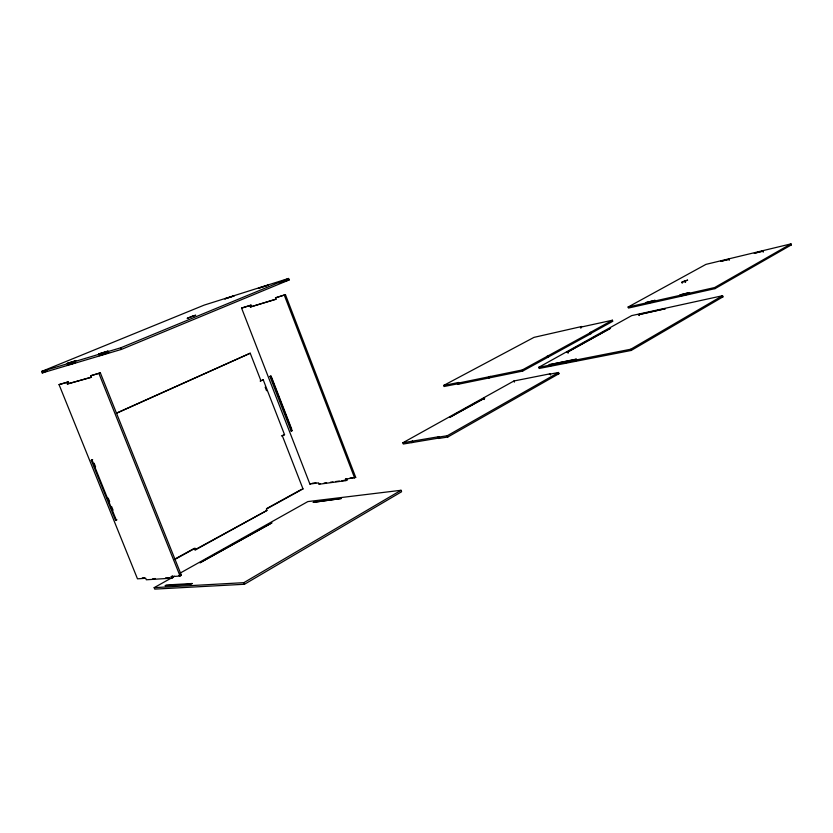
<?xml version="1.0" encoding="UTF-8"?>
<svg xmlns="http://www.w3.org/2000/svg" width="833" height="833" viewBox="0 0 833 833"><rect width="100%" height="100%" fill="white"/><g stroke="black" fill="none" stroke-linecap="round" stroke-linejoin="round"><path stroke-width="1.25" d="M154.167 587.65L243.85 582.663L401.037 490.283L401.589 491.741L244.475 584.266L154.761 589.118L154.167 587.65L174.503 576.259M538.743 367.322L630.758 349.235L722.544 295.725L722.95 296.86L631.195 350.454L539.159 368.467L538.743 367.322L631.685 315.613L722.544 295.725M628.113 307.023L714.631 287.552L790.996 243.882L791.35 244.892L715.016 288.635L628.478 308.043L628.113 307.023L705.957 264.373L790.996 243.882M438.637 438.47L439.574 437.939L403.307 444.02L402.839 442.781L439.085 436.659L438.158 437.179L438.637 438.47L447.779 437.033L558.953 373.694L558.516 372.497L549.364 374.236L550.165 373.788L550.603 374.975M438.158 437.179L447.29 435.732L558.516 372.497M575.697 359.492L576.457 359.065L548.968 364.76L575.697 359.492L576.124 360.658L576.884 360.231M762.882 251.191L763.434 250.879L754.24 253.274L762.882 251.191L763.226 252.191M689.922 293.622L685.517 294.82M171.254 576.613L180.063 576.04L181.396 575.291L100.345 372.872L90.672 375.777L91.307 377.359L67.379 383.992L66.755 382.462L59.049 384.607L137.476 578.82L145.713 578.279L146.316 579.778L171.869 578.154L173.212 577.404L172.598 575.874L171.254 576.613L171.869 578.154M345.424 479.225L355.712 477.371L285.448 294.684L275.494 297.829L276.046 299.255L250.41 306.971L249.869 305.576L241.58 308.085L309.897 484.056L318.581 482.869L319.112 484.233L345.955 480.61L347.028 480.006L346.497 478.621L345.424 479.225L345.955 480.61M638.973 314.468L638.307 314.843L665.432 308.689L638.973 314.468L639.359 315.54M180.157 573.094L307.835 501.591L401.037 490.283M483.879 398.341L449.705 417.375L484.744 398.184L483.879 398.341L484.317 399.528M567.69 352.13L610.537 328.264L566.825 352.307L567.69 352.13L568.106 353.254M728.865 259.386L729.427 259.073L720.587 261.375L728.865 259.386L729.208 260.354M402.839 442.781L513.93 380.983L550.165 373.788M457.65 384.367L459.181 383.544L444.02 386.512L443.625 385.46L458.785 382.472L457.255 383.295L457.65 384.367L522.655 371.091L591.211 333.502L590.826 332.429L589.983 332.606L612.422 320.226L612.807 321.278L590.378 333.679L591.211 333.502M681.863 282.231L687.569 280.138L681.863 282.231L682.217 283.23M319.112 484.233L320.184 483.64M173.982 559.537L194.36 548.322L194.932 549.77L195.765 549.697L266.904 510.473L266.362 509.088L303.004 488.919L282.335 435.784L284.542 434.659L263.218 379.796L262.374 379.994M266.622 508.578L301.025 489.648M174.815 559.464L195.193 548.249L195.765 549.697M194.932 549.77L266.904 510.473M457.255 383.295L522.249 369.967L590.826 332.429M309.897 484.056L310.969 483.463M580.882 328.233L580.507 327.202L581.84 326.474L533.984 337.375L443.625 385.46M92.65 459.608L91.286 460.243L115.61 520.49L116.953 519.802M281.481 435.94L284.542 434.659M271.058 375.912L269.954 376.433L291.134 431.015L292.227 430.463M263.218 379.796L260.135 381.045L260.968 380.848L250.223 353.213L116.714 413.012M116.328 413.355L250.223 353.213M90.672 375.777L100.345 372.872M275.494 297.829L285.448 294.684M67.379 383.992L91.526 377.089M250.41 306.971L275.973 299.141M59.049 384.607L68.16 381.868L68.785 383.409M241.58 308.085L251.004 305.107L251.545 306.492M66.755 382.462L68.16 381.868M249.869 305.576L251.004 305.107M107.384 353.244L108.79 352.661M41.65 371.445L120.837 347.757L288.593 278.472L289.155 279.94L121.483 349.381L42.254 372.924L41.65 371.445L204.21 305.097L288.593 278.472M42.254 372.924L47.065 370.956M279.232 283.064L289.155 279.94M69.92 364.229L74.335 362.917M101.709 354.764L105.25 353.713M67.431 365.125L75.157 362.834M99.117 355.701L106.197 353.588M788.851 245.496L791.35 244.892M269.954 376.433L270.798 376.235L291.987 430.859L291.134 431.015M647.501 303.358L649.896 302.827M680.499 295.954L683.008 295.382M580.507 327.202L612.422 320.226M720.42 297.412L722.95 296.86M550.665 365.656L553.206 365.156M563.389 363.157L569.751 361.907M91.286 460.243L92.078 460.097L116.412 520.386L115.61 520.49M556.663 374.132L558.953 373.694M312.208 483.296L315.936 482.786M349.954 478.152L355.712 477.371M324.016 483.119L326.578 482.776M330.409 482.255L332.971 481.911M335.522 481.568L339.364 481.047M341.915 480.703L347.028 480.006M302.14 489.033L303.004 488.919M142.328 577.863L144.682 577.706M178.887 575.457L181.396 575.291M152.751 578.716L155.313 578.55M165.538 577.894L169.37 577.644M94.108 463.221L95.566 466.834M108.207 498.134L109.664 501.747M111.601 506.558L113.059 510.171M98.919 373.476L180.063 576.04M120.837 347.757L121.483 349.381M243.85 582.663L244.475 584.266M265.154 387.147L266.55 390.719M271.527 377.13L291.758 429.255M284.303 295.174L354.639 477.975M412.418 440.886L412.887 442.146M411.481 441.407L411.96 442.667M447.29 435.732L447.779 437.033M490.179 376.287L490.585 377.38M488.638 377.12L489.054 378.213M522.249 369.967L522.655 371.091M513.93 380.983L514.367 382.139M547.083 356.264L547.489 357.378M549.738 364.333L550.155 365.479M547.927 356.097L548.333 357.201M630.758 349.235L631.195 350.454M685.184 281.45L685.538 282.449M684.247 280.908L684.601 281.908M714.631 287.552L715.016 288.635M192.184 583.506L190.872 584.256L165.08 585.724L166.381 584.995L192.184 583.506M341.259 498.509L313.291 502.351L341.259 498.509M689.537 292.56L680.124 294.892L689.537 292.56M271.797 522.937L200.097 562.733L271.797 522.937M654.967 300.359L645.929 302.598L654.967 300.359M99.898 353.546L98.492 354.129L108.155 351.078L99.898 353.546M259.604 287.843L258.438 288.322L268.351 285.084L259.604 287.843M192.246 316.259L187.123 318.362L195.693 315.197L192.246 316.259M68.202 363.042L66.817 363.604L75.928 360.731L68.202 363.042M225.91 298.474L224.754 298.943L234.146 295.871L225.91 298.474"/></g></svg>
